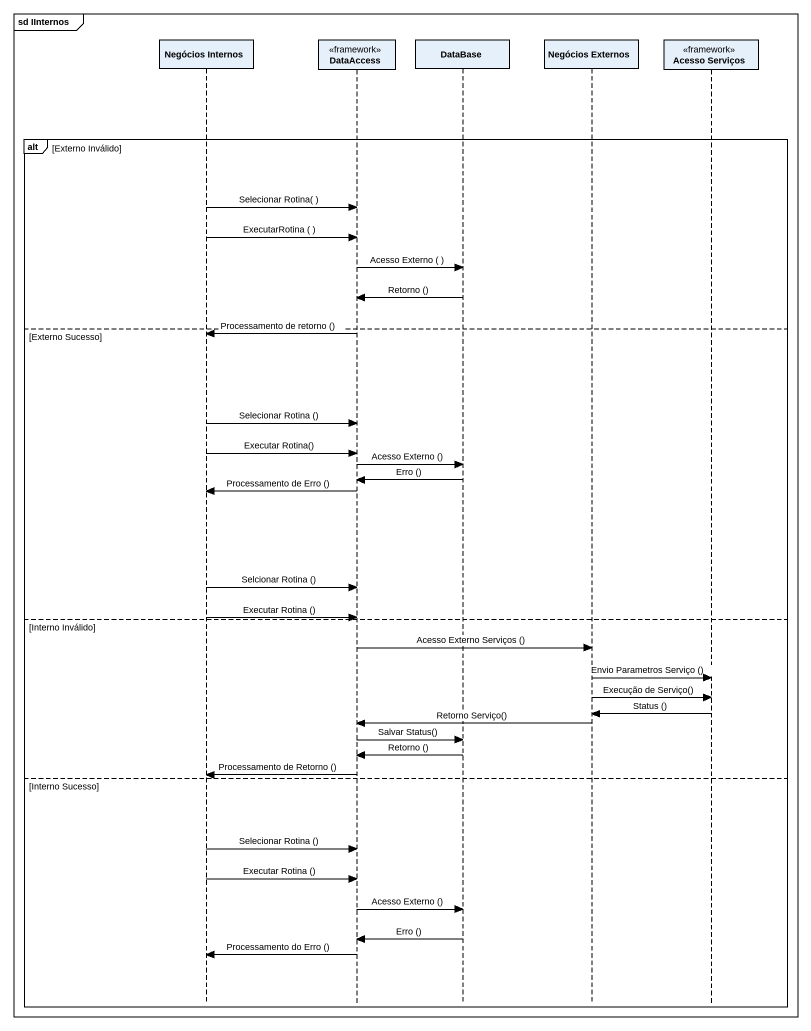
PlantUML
@startuml
mainframe sd IInternos
hide footbox
participant "Negócios Internos" as Negócios_Internos
participant DataAccess <<framework>>
participant "DataBase" as DataBase_
participant "Negócios Externos" as Negócios_Externos
participant "Acesso Serviços" as Acesso_Serviços <<framework>>

alt Externo Inválido
  Negócios_Internos -> DataAccess : Selecionar Rotina( )
  Negócios_Internos -> DataAccess : ExecutarRotina ( )
  DataAccess -> DataBase_ : Acesso Externo ( )
  DataBase_ -> DataAccess : Retorno ()
else Externo Sucesso
  DataAccess -> Negócios_Internos : Processamento de retorno ()
  Negócios_Internos -> DataAccess : Selecionar Rotina ()
  Negócios_Internos -> DataAccess : Executar Rotina()
  DataAccess -> DataBase_ : Acesso Externo ()
  DataBase_ -> DataAccess : Erro ()
  DataAccess -> Negócios_Internos : Processamento de Erro ()
  Negócios_Internos -> DataAccess : Selcionar Rotina ()
  Negócios_Internos -> DataAccess : Executar Rotina ()
else Interno Inválido
  DataAccess -> Negócios_Externos : Acesso Externo Serviços ()
  Negócios_Externos -> Acesso_Serviços : Envio Parametros Serviço ()
  Negócios_Externos -> Acesso_Serviços : Execução de Serviço()
  Acesso_Serviços -> Negócios_Externos : Status ()
  Negócios_Externos -> DataAccess : Retorno Serviço()
  DataAccess -> DataBase_ : Salvar Status()
  DataBase_ -> DataAccess : Retorno ()
  DataAccess -> Negócios_Internos : Processamento de Retorno ()
else Interno Sucesso
  Negócios_Internos -> DataAccess : Selecionar Rotina ()
  Negócios_Internos -> DataAccess : Executar Rotina ()
  DataAccess -> DataBase_ : Acesso Externo ()
  DataBase_ -> DataAccess : Erro ()
  DataAccess -> Negócios_Internos : Processamento do Erro ()
end
@enduml
